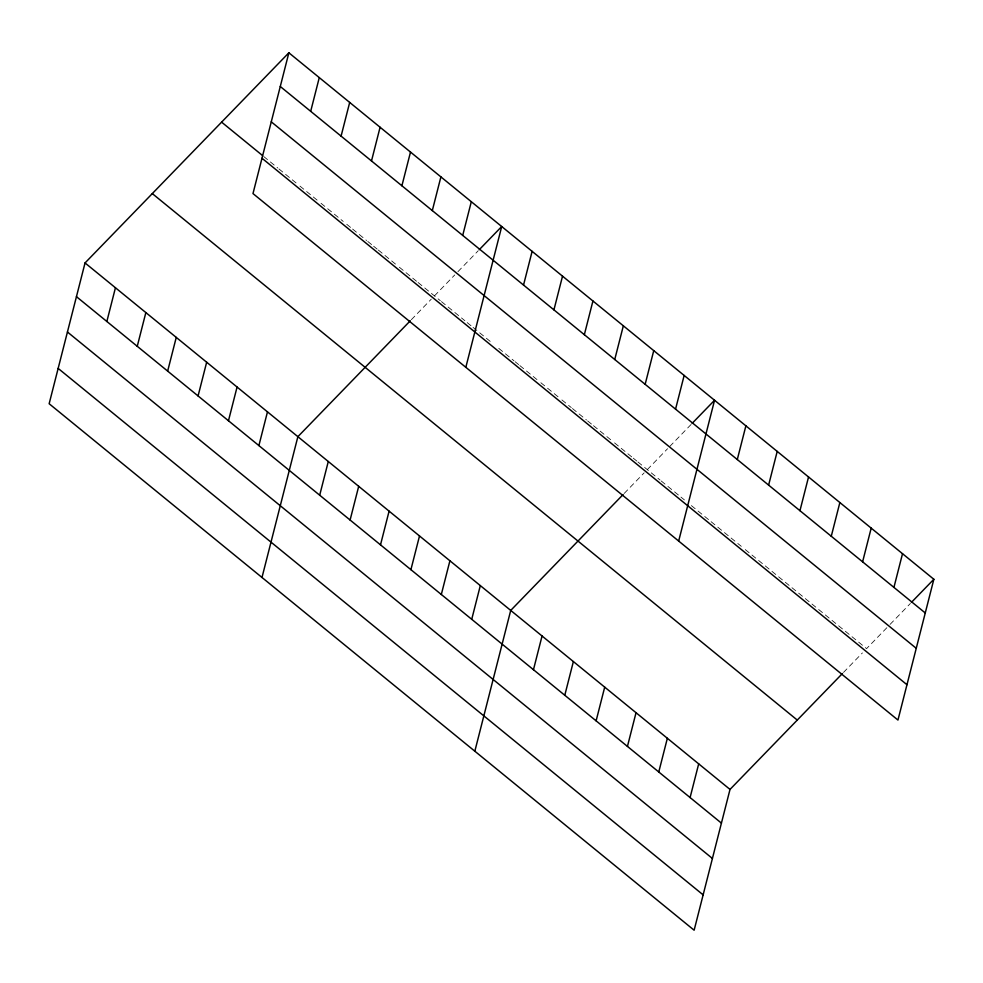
<?xml version="1.0" encoding="UTF-8"?>
<svg xmlns="http://www.w3.org/2000/svg" width="983" height="983" viewBox="0 0 983 983"><rect width="100%" height="100%" fill="white"/><g stroke="black" fill="none" stroke-linecap="round" stroke-linejoin="round"><path stroke-width="0.74" stroke-dasharray="4.92 3.69" d="M411.349 319.696L431.304 299.127M434.449 295.883L454.736 274.957M457.943 271.664L478.229 250.739M624.193 493.429L644.148 472.86M647.293 469.616L667.58 448.703M669.718 446.503L691.074 424.484M843.488 672.433L862.386 652.945M886.875 627.707L866.588 648.62L742.435 547.273M890.07 624.402L910.356 603.488M263.702 156.506L277.747 167.958M278.914 168.916L298.795 185.148M299.962 186.094L319.844 202.326M321.011 203.284L343.227 221.421M346.741 224.284L351.423 228.105M352.59 229.051L366.622 240.516M367.789 241.462L372.471 245.283M373.638 246.242L377.14 249.104M378.32 250.051L398.201 266.282M399.368 267.241L416.903 281.556M418.082 282.514L440.298 300.651M441.465 301.609L464.861 320.691M467.195 322.608L471.877 326.43M473.044 327.376L492.925 343.608M498.774 348.375L513.974 360.786M515.141 361.744L518.655 364.607M519.823 365.565L539.704 381.797M540.871 382.743L560.752 398.975M561.92 399.934L571.27 407.564M572.45 408.523L586.482 419.974M587.65 420.933L592.331 424.754M593.499 425.7L613.38 441.932M614.547 442.891L632.094 457.206M633.261 458.164L636.763 461.027M637.93 461.973L660.06 480.036M661.215 480.982L678.614 495.186M680.936 497.079L684.426 499.917M691.381 505.606L709.947 520.757M711.102 521.703L741.28 546.327"/><path stroke-width="1.47" d="M288.867 52.787L252.987 193.577L897.958 720.06L933.85 579.27L288.867 52.787L85.042 262.94L49.15 403.73L694.133 930.213L730.013 789.423L842.431 673.515M106.852 321.478L115.441 287.761M137.251 346.299L145.853 312.582M167.663 371.119L176.252 337.402M198.075 395.94L206.663 362.223M228.474 420.749L237.063 387.044M310.689 111.312L319.278 77.608M258.885 445.569L267.474 411.865M341.089 136.133L349.69 102.429M261.994 577.476L297.874 436.685L410.292 320.777M371.5 160.954L380.089 127.249M319.696 495.211L328.285 461.506M401.9 185.775L410.501 152.07M350.095 520.032L358.697 486.327M432.311 210.595L440.9 176.891M380.507 544.852L389.096 511.148M462.71 235.416L471.312 201.712M410.906 569.673L419.508 535.968M465.831 367.31L501.711 226.52L479.299 249.645M441.318 594.494L449.907 560.777M523.534 285.058L532.122 251.341M471.729 619.315L480.318 585.598M553.933 309.878L562.522 276.162M474.838 751.209L510.718 610.418L623.136 494.51M584.344 334.699L592.933 300.982M533.462 669.706L542.051 635.989M614.744 359.508L623.345 325.803M564.783 695.276L573.372 661.559M645.155 384.328L653.744 350.624M596.116 720.846L604.705 687.142M675.554 409.149L684.156 375.445M678.675 541.055L714.555 400.265L692.13 423.378M627.437 746.416L636.038 712.712M737.287 459.54L745.888 425.836M658.77 771.987L667.359 738.282M768.62 485.111L777.209 451.406M690.091 797.557L698.692 763.852M799.953 510.693L808.542 476.976M831.274 536.263L839.863 502.546M862.607 561.834L871.196 528.117M893.928 587.404L902.517 553.699M911.425 602.382L933.85 579.27M280.278 86.492L925.261 612.974M271.271 121.831L916.254 648.313M221.605 122.138L262.535 155.547M261.994 158.238L906.965 684.721M152.304 193.59L797.274 720.072M85.042 262.94L730.013 789.423M76.441 296.657L721.424 823.127M67.434 331.996L712.417 858.466M58.157 368.404L703.14 894.874"/></g></svg>
